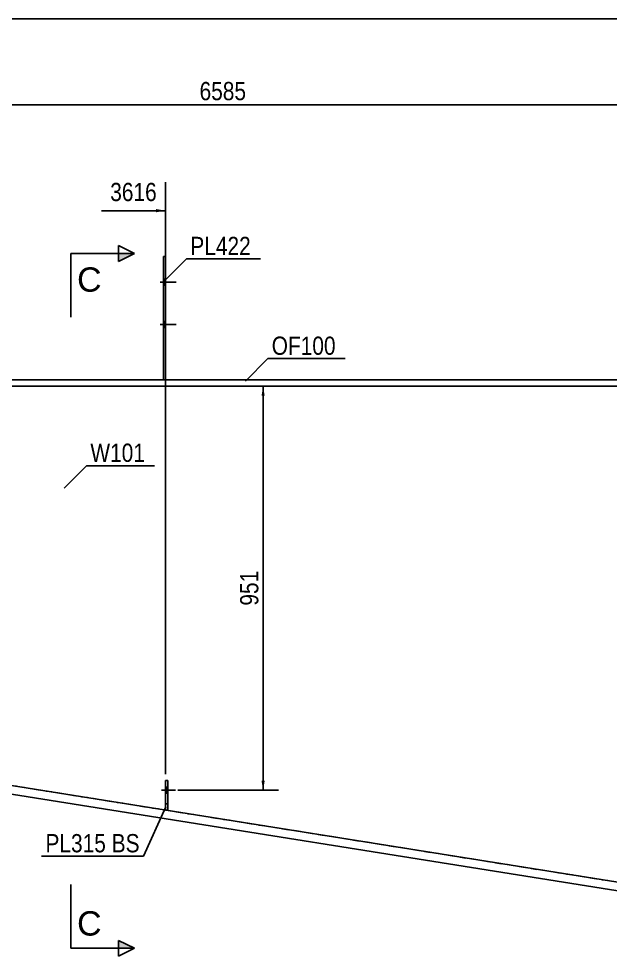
# Model space of a CAD drawing. Header units: millimetres. Extents: x -345 to 58, y -179 to 98.
# Drawn here: x -171.3 to -78.4, y -49.5 to 97.7 of the extents above; entities that cross this region are included whole.
import ezdxf

# ---------------------------------------------------------------- set-up
doc = ezdxf.new("R2010")
doc.units = ezdxf.units.MM
doc.linetypes.add('DXK_LINE_DOT1', pattern=[1.8814, 0.9407, -0.9407])
doc.linetypes.add('DXK_LINE_DOT2', pattern=[3.9198, 1.9599, -1.9599])
doc.styles.add('Arial', font='ARIAL.TTF', dxfattribs={"height": 0.2})
doc.styles.add('Arial Narrow', font='ARIALN.TTF', dxfattribs={"height": 0.2})

# ---------------------------------------------------------------- blocks, each defined once
blk = doc.blocks.new('Unknown-623466691-1210')
at = {"color": 5, "linetype": 'Continuous'}
blk.add_line((57.9, 97.68), (-342.1, 97.68), dxfattribs=at)
blk = doc.blocks.new('Bolt-623466691-2404 - 1773')
at = {"linetype": 'Continuous'}
for points in [[(-148.21, 55.87), (-148.21, 56.8), (-148.55, 56.8), (-148.55, 55.87)], [(-148.21, 55.87), (-148.21, 56.8), (-148.55, 56.8), (-148.55, 55.87)], [(-148.21, 49.2), (-148.21, 50.13), (-148.55, 50.13), (-148.55, 49.2)], [(-148.21, 49.2), (-148.21, 50.13), (-148.55, 50.13), (-148.55, 49.2)]]:
    blk.add_hatch(color=3, dxfattribs=at).paths.add_polyline_path(points)
at = {"color": 3, "linetype": 'Continuous'}
for p, q in [((-149.08, 56.33), (-146.55, 56.33)), ((-149.08, 56.33), (-146.55, 56.33)), ((-148.55, 56.8), (-148.21, 56.8)), ((-148.55, 56.8), (-148.21, 56.8)), ((-148.55, 55.87), (-148.21, 55.87)), ((-148.55, 55.87), (-148.21, 55.87)), ((-148.55, 50.13), (-148.21, 50.13)), ((-148.55, 50.13), (-148.21, 50.13)), ((-149.08, 49.67), (-146.55, 49.67)), ((-149.08, 49.67), (-146.55, 49.67)), ((-148.55, 49.2), (-148.21, 49.2)), ((-148.55, 49.2), (-148.21, 49.2))]:
    blk.add_line(p, q, dxfattribs=at)
blk = doc.blocks.new('Part-623466691-1816 - 1773')
at = {"color": 2, "linetype": 'Continuous'}
for p, q in [((-178.63, 41), (36.06, 41)), ((-178.63, 41), (-178.63, 40)), ((-178.63, 40), (36.06, 40)), ((36.06, 41), (36.06, 40))]:
    blk.add_line(p, q, dxfattribs=at)
blk = doc.blocks.new('Part-623466691-1843 - 1773')
at = {"color": 2, "linetype": 'Continuous'}
blk.add_line((-189.28, 40), (-189.28, -20), dxfattribs=at)
at = {"color": 7, "linetype": 'DXK_LINE_DOT1'}
for p, q in [((-63.79, 40), (-189.28, 40)), ((-63.79, -40), (-63.79, 40)), ((-189.28, -20), (-63.79, -40))]:
    blk.add_line(p, q, dxfattribs=at)
blk = doc.blocks.new('Part-623466691-1853 - 1773')
at = {"color": 2, "linetype": 'Continuous'}
for p, q in [((-189.28, -20), (-189.49, -21.32)), ((-63.79, -40), (-189.28, -20)), ((-64, -41.32), (-189.49, -21.32)), ((-63.79, -40), (-64, -41.32))]:
    blk.add_line(p, q, dxfattribs=at)
blk = doc.blocks.new('Part-623466691-2184 - 1773')
at = {"color": 7, "linetype": 'DXK_LINE_DOT1'}
for p, q in [((-148.21, -21.88), (-148.21, -26.55)), ((-147.88, -21.88), (-148.21, -21.88)), ((-147.88, -26.55), (-147.88, -21.88)), ((-148.17, -26.55), (-147.88, -26.55))]:
    blk.add_line(p, q, dxfattribs=at)
blk = doc.blocks.new('Part-623466691-2091 - 1773')
at = {"color": 2, "linetype": 'Continuous'}
for p, q in [((-148.21, 60.33), (-148.55, 60.33)), ((-148.55, 60.33), (-148.55, 41)), ((-148.21, 60.33), (-148.21, 41))]:
    blk.add_line(p, q, dxfattribs=at)
at = {"color": 7, "linetype": 'DXK_LINE_DOT1'}
blk.add_line((-148.55, 41), (-148.21, 41), dxfattribs=at)
blk = doc.blocks.new('Part-623466691-2162 - 1773')
at = {"color": 2, "linetype": 'Continuous'}
for p, q in [((-148.21, -26.54), (-148.21, -21.88)), ((-147.88, -21.88), (-148.21, -21.88)), ((-147.88, -26.55), (-147.88, -21.88)), ((-148.17, -26.55), (-147.88, -26.55))]:
    blk.add_line(p, q, dxfattribs=at)
at = {"color": 7, "linetype": 'DXK_LINE_DOT1'}
for p, q in [((-148.21, -25.55), (-147.88, -25.55)), ((-148.21, -26.55), (-148.21, -26.54)), ((-148.21, -26.55), (-148.17, -26.55))]:
    blk.add_line(p, q, dxfattribs=at)
blk = doc.blocks.new('Bolt-623466691-2406 - 1773')
at = {"linetype": 'Continuous'}
blk.add_hatch(color=3, dxfattribs=at).paths.add_polyline_path([(-147.88, -23.88), (-147.88, -22.95), (-148.21, -22.95), (-148.21, -23.88)])
at = {"color": 3, "linetype": 'Continuous'}
for p, q in [((-148.85, -23.42), (-146.65, -23.42)), ((-148.21, -22.95), (-147.88, -22.95)), ((-148.21, -23.88), (-147.88, -23.88))]:
    blk.add_line(p, q, dxfattribs=at)
blk = doc.blocks.new('Bolt-623466691-2407 - 1773')
at = {"color": 3, "linetype": 'DXK_LINE_DOT2'}
for p, q in [((-148.85, -23.42), (-146.65, -23.42)), ((-148.21, -22.95), (-147.88, -22.95)), ((-148.21, -23.88), (-147.88, -23.88))]:
    blk.add_line(p, q, dxfattribs=at)
blk = doc.blocks.new('StraightDimension-623466691-7312 - 1773')
at = {"linetype": 'Continuous'}
for points in [[(-133.14, 38.5), (-132.89, 40), (-132.64, 38.5)], [(-132.64, -21.92), (-132.89, -23.42), (-133.14, -21.92)]]:
    blk.add_hatch(color=7, dxfattribs=at).paths.add_polyline_path(points)
at = {"color": 7, "linetype": 'Continuous'}
for p, q in [((-133.18, 40), (-135.14, 40)), ((-132.89, -23.42), (-132.89, 40)), ((-146.26, -23.42), (-130.49, -23.42))]:
    blk.add_line(p, q, dxfattribs=at)
at = {"color": 0}
blk.add_wipeout([(-133.04, 11.63), (-137.24, 11.63), (-137.24, 4.95), (-133.04, 4.95)], dxfattribs=at)
at = {"color": 3, "style": 'Arial Narrow'}
blk.add_text('951', height=2.863, rotation=90.0002, dxfattribs=at).set_placement((-133.64, 5.55))
blk = doc.blocks.new('StraightDimension-623466691-2910 - 1773')
at = {"color": 7, "linetype": 'Continuous'}
blk.add_line((-326.82, 84.14), (48.4, 84.14), dxfattribs=at)
at = {"color": 0}
blk.add_wipeout([(-134.95, 84.29), (-134.95, 88.49), (-143.47, 88.49), (-143.47, 84.29)], dxfattribs=at)
at = {"color": 3, "style": 'Arial Narrow'}
blk.add_text('6585', height=2.863, dxfattribs=at).set_placement((-142.87, 84.89))
blk = doc.blocks.new('StraightDimension-623466691-5651 - 1773')
at = {"linetype": 'Continuous'}
blk.add_hatch(color=7, dxfattribs=at).paths.add_polyline_path([(-149.71, 67.8), (-148.21, 67.55), (-149.71, 67.3)])
at = {"color": 7, "linetype": 'Continuous'}
for p, q in [((-148.21, -20.88), (-148.21, 72.05)), ((-158.27, 67.55), (-148.21, 67.55))]:
    blk.add_line(p, q, dxfattribs=at)
at = {"color": 0}
blk.add_wipeout([(-148.99, 68.45), (-148.99, 72.65), (-157.5, 72.65), (-157.5, 68.45)], dxfattribs=at)
at = {"color": 3, "style": 'Arial Narrow'}
blk.add_text('3616', height=2.863, dxfattribs=at).set_placement((-156.9, 69.05))
blk = doc.blocks.new('Mark-623466691-1812 - 1773')
at = {"color": 0}
blk.add_wipeout([(-121.49, 44.92), (-121.49, 47.92), (-131.54, 47.92), (-131.54, 44.92)], dxfattribs=at)
blk.add_wipeout([(-121.49, 44.92), (-121.49, 47.92), (-131.54, 47.92), (-131.54, 44.92)], dxfattribs=at)
at = {"color": 7, "linetype": 'Continuous'}
for p, q in [((-135.67, 40.78), (-132.14, 44.32)), ((-132.14, 44.32), (-119.99, 44.32))]:
    blk.add_line(p, q, dxfattribs=at)
at = {"color": 3, "style": 'Arial Narrow'}
blk.add_text('OF100', height=2.863, dxfattribs=at).set_placement((-131.54, 44.92))
blk = doc.blocks.new('Mark-623466691-1839 - 1773')
at = {"color": 0}
blk.add_wipeout([(-151.44, 28.12), (-151.44, 31.12), (-160.02, 31.12), (-160.02, 28.12)], dxfattribs=at)
blk.add_wipeout([(-151.44, 28.12), (-151.44, 31.12), (-160.02, 31.12), (-160.02, 28.12)], dxfattribs=at)
at = {"color": 7, "linetype": 'Continuous'}
for p, q in [((-164.16, 23.98), (-160.62, 27.52)), ((-160.62, 27.52), (-149.94, 27.52))]:
    blk.add_line(p, q, dxfattribs=at)
at = {"color": 3, "style": 'Arial Narrow'}
blk.add_text('W101', height=2.863, dxfattribs=at).set_placement((-160.02, 28.12))
blk = doc.blocks.new('Mark-623466691-2087 - 1773')
at = {"color": 0}
blk.add_wipeout([(-134.82, 60.58), (-134.82, 63.58), (-144.32, 63.58), (-144.32, 60.58)], dxfattribs=at)
blk.add_wipeout([(-134.82, 60.58), (-134.82, 63.58), (-144.32, 63.58), (-144.32, 60.58)], dxfattribs=at)
at = {"color": 7, "linetype": 'Continuous'}
for p, q in [((-148.46, 56.45), (-144.92, 59.98)), ((-144.92, 59.98), (-133.32, 59.98))]:
    blk.add_line(p, q, dxfattribs=at)
at = {"color": 3, "style": 'Arial Narrow'}
blk.add_text('PL422', height=2.863, dxfattribs=at).set_placement((-144.32, 60.58))
blk = doc.blocks.new('SectionMark-623466691-3109 - 1773')
at = {"linetype": 'Continuous'}
for points in [[(-155.61, 59.58), (-155.61, 60.83), (-153.11, 60.83)], [(-155.61, -48.24), (-155.61, -46.99), (-153.11, -48.24)]]:
    blk.add_hatch(color=30, dxfattribs=at).paths.add_polyline_path(points)
at = {"color": 30, "linetype": 'Continuous'}
for p, q in [((-155.61, 59.58), (-155.61, 62.08)), ((-155.61, 62.08), (-153.11, 60.83)), ((-163.11, 60.83), (-163.11, 50.83)), ((-163.11, 60.83), (-153.11, 60.83)), ((-153.11, 60.83), (-155.61, 59.58)), ((-163.11, -48.24), (-163.11, -38.24)), ((-153.11, -48.24), (-155.61, -46.99)), ((-155.61, -46.99), (-155.61, -49.49)), ((-163.11, -48.24), (-153.11, -48.24)), ((-153.11, -48.24), (-155.61, -49.49))]:
    blk.add_line(p, q, dxfattribs=at)
at = {"color": 0, "linetype": 'Continuous'}
for points in [[(-158.26, 54.83), (-158.26, 58.83), (-162.11, 58.83), (-162.11, 54.83)], [(-158.26, -46.24), (-158.26, -42.24), (-162.11, -42.24), (-162.11, -46.24)]]:
    blk.add_wipeout(points, dxfattribs=at)
at = {"color": 96, "linetype": 'Continuous', "style": 'Arial'}
for p in [(-162.11, 54.83), (-162.11, -46.24)]:
    blk.add_text('C', height=3.82, dxfattribs=at).set_placement(p)
blk = doc.blocks.new('MarkSet-623466691-3281 - 1773')
at = {"color": 0}
for points in [[(-157.57, -33.17), (-157.57, -30.17), (-167.07, -30.17), (-167.07, -33.17)], [(-152.29, -33.17), (-152.29, -30.17), (-156.67, -30.17), (-156.67, -33.17)]]:
    blk.add_wipeout(points, dxfattribs=at)
for points in [[(-157.57, -33.17), (-157.57, -30.17), (-167.07, -30.17), (-167.07, -33.17)], [(-152.29, -33.17), (-152.29, -30.17), (-156.67, -30.17), (-156.67, -33.17)]]:
    blk.add_wipeout(points, dxfattribs=at)
at = {"color": 7, "linetype": 'Continuous'}
for p in [(-148.15, -26.04), (-167.67, -33.77)]:
    blk.add_line(p, (-151.69, -33.77), dxfattribs=at)
at = {"color": 3, "style": 'Arial Narrow'}
for s, p in [('PL315', (-167.07, -33.17)), ('BS', (-156.67, -33.17))]:
    blk.add_text(s, height=2.863, dxfattribs=at).set_placement(p)

msp = doc.modelspace()

# ---------------------------------------------------------------- block references
for name in ['Unknown-623466691-1210', 'Part-623466691-2091 - 1773', 'Bolt-623466691-2404 - 1773', 'Part-623466691-1843 - 1773', 'Part-623466691-1816 - 1773', 'Part-623466691-1853 - 1773', 'Part-623466691-2184 - 1773', 'Part-623466691-2162 - 1773', 'Bolt-623466691-2406 - 1773', 'Bolt-623466691-2407 - 1773']:
    msp.add_blockref(name, (0, 0))

# ---------------------------------------------------------------- next in the draw order: block references
msp.add_blockref('StraightDimension-623466691-7312 - 1773', (0, 0))

# ---------------------------------------------------------------- next in the draw order: block references
msp.add_blockref('StraightDimension-623466691-2910 - 1773', (0, 0))

# ---------------------------------------------------------------- next in the draw order: block references
for name in ['StraightDimension-623466691-5651 - 1773', 'Mark-623466691-1812 - 1773']:
    msp.add_blockref(name, (0, 0))

# ---------------------------------------------------------------- next in the draw order: block references
for name in ['Mark-623466691-2087 - 1773', 'Mark-623466691-1839 - 1773']:
    msp.add_blockref(name, (0, 0))

# ---------------------------------------------------------------- next in the draw order: block references
msp.add_blockref('SectionMark-623466691-3109 - 1773', (0, 0))

# ---------------------------------------------------------------- next in the draw order: block references
msp.add_blockref('MarkSet-623466691-3281 - 1773', (0, 0))

doc.saveas('drawing.dxf')
